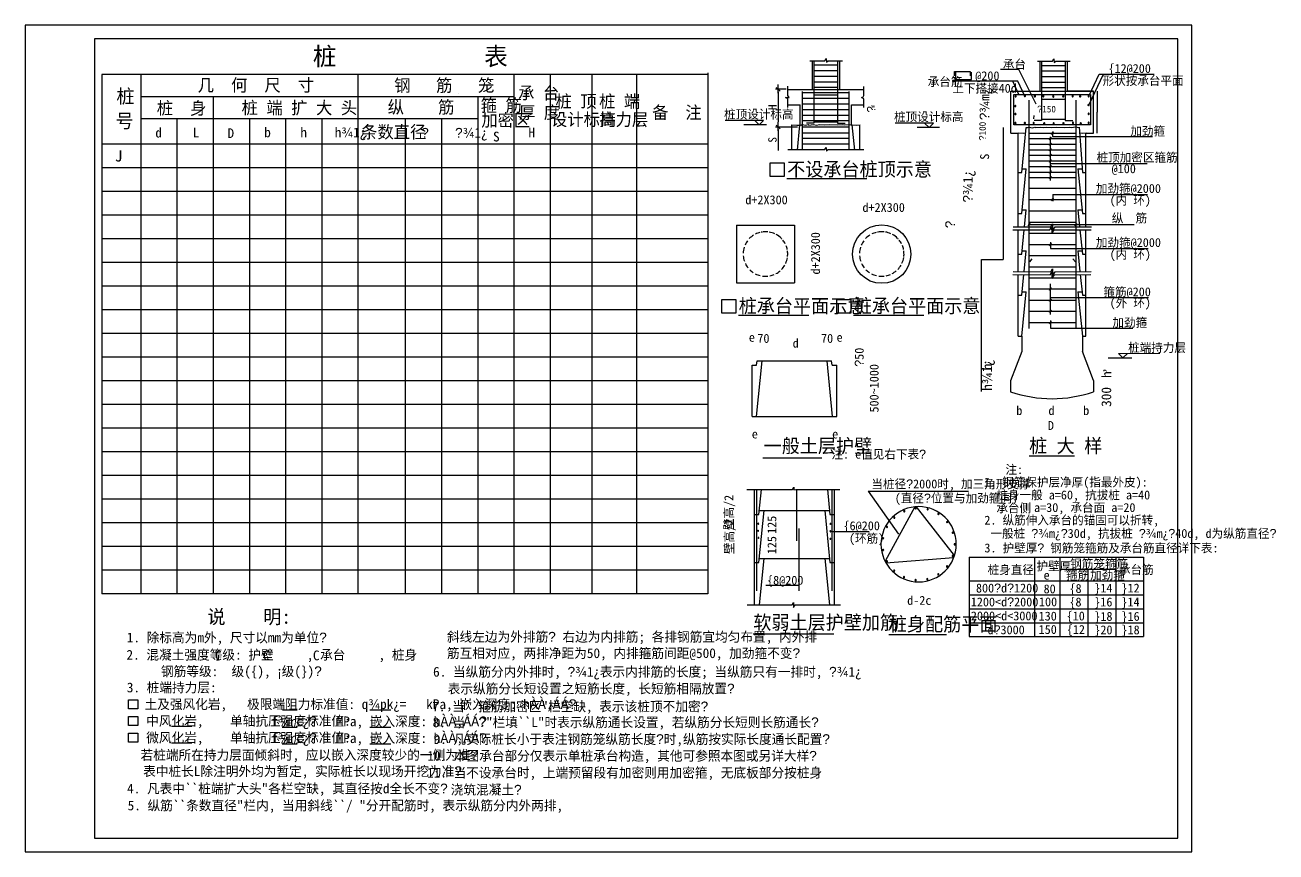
# Model space of a CAD drawing. Header units: metres. Extents: x 4568 to 182545, y -86951 to 35529.
# Drawn here: x 134227 to 179151, y -25720 to 3980 of the extents above; entities that cross this region are included whole.
import ezdxf

# ---------------------------------------------------------------- set-up
doc = ezdxf.new("R2010")
doc.units = ezdxf.units.M
for name, color, linetype in [('DP', 3, 'Continuous'), ('STEEL', 2, 'Continuous'), ('TEXT', 7, 'Continuous'), ('TK', 7, 'Continuous')]:
    doc.layers.add(name, color=color, linetype=linetype)
doc.dimstyles.get("Standard").update_dxf_attribs({"dimtxt": 2.5, "dimasz": 2.5, "dimexe": 1.25, "dimexo": 0.625, "dimtad": 1, "dimcen": 2.5, "dimazin": 3, "dimtfac": 1, "dimtmove": 0, "dimatfit": 3})

# ---------------------------------------------------------------- blocks, each defined once
blk = doc.blocks.new('ARROW')
blk.add_line((-1.38, 0), (1.74, 0))
at = {"linetype": 'ByBlock'}
blk.add_lwpolyline([(-0.7, -0.7), (0.7, 0.7)], dxfattribs=at)
blk = doc.blocks.new('_CLOSEDFILLED')
at = {"color": 0, "linetype": 'BYBLOCK'}
blk.add_solid([(-1, 0), (0, 0), (-1, 0)], dxfattribs=at)
blk = doc.blocks.new('*D212')
for p, q in [((169352.81, 300.52), (169352.81, -4438.49)), ((168573.13, -9177.5), (168573.13, -4438.49)), ((168573.38, -4438.49), (168962.47, -4438.49)), ((168963.47, -4438.49), (169352.56, -4438.49))]:
    blk.add_line(p, q)
at = {"layer": 'Defpoints'}
for p in [(169352.81, 300.52), (168573.13, -4438.49), (168573.13, -9177.5)]:
    blk.add_point(p, dxfattribs=at)
at = {"xscale": 0.25, "yscale": 0.25, "rotation": 180}
blk.add_blockref('_CLOSEDFILLED', (168573.13, -4438.49), dxfattribs=at)
at = {"xscale": 0.25, "yscale": 0.25}
blk.add_blockref('_CLOSEDFILLED', (169352.81, -4438.49), dxfattribs=at)
at = {"insert": (168962.97, -4438.49), "char_height": 1, "attachment_point": 5}
blk.add_mtext('L', dxfattribs=at)
blk = doc.blocks.new('*D231')
for p, q in [((172732.35, 1601.03), (172732.35, 850.69)), ((172732.1, 850.69), (172731.85, 850.69)), ((172732.35, 100.34), (172732.35, 850.69)), ((172732.35, 850.69), (172732.35, 850.69)), ((172732.6, 850.69), (172732.85, 850.69))]:
    blk.add_line(p, q)
at = {"layer": 'Defpoints'}
for p in [(172732.35, 1601.03), (172732.35, 850.69), (172732.35, 100.34)]:
    blk.add_point(p, dxfattribs=at)
at = {"xscale": 0.25, "yscale": 0.25}
blk.add_blockref('_CLOSEDFILLED', (172732.35, 850.69), dxfattribs=at)
at = {"xscale": 0.25, "yscale": 0.25, "rotation": 180}
blk.add_blockref('_CLOSEDFILLED', (172732.35, 850.69), dxfattribs=at)
at = {"insert": (172732.35, 851.815), "char_height": 1, "attachment_point": 5}
blk.add_mtext('H', dxfattribs=at)

msp = doc.modelspace()

# ---------------------------------------------------------------- linework, layer by layer
for p, q in [((162410.46, 2699.34), (162953.94, 2699.34)), ((162496.68, 2699.34), (162496.68, 1664.07)), ((162560.19, 2699.34), (162560.19, 455.6)), ((162953.94, 2699.34), (162998.44, 2779.39)), ((162998.44, 2779.39), (163005.95, 2647.75)), ((163005.95, 2647.75), (163069.18, 2699.34)), ((163069.18, 2699.34), (163582.45, 2699.34)), ((163410.13, 2699.34), (163410.13, 455.6)), ((163479.2, 2699.34), (163479.2, 1664.07)), ((171130.33, 2685.92), (171174.84, 2765.97)), ((171174.84, 2765.97), (171182.35, 2634.34)), ((162560.19, 2544.47), (163410.13, 2544.47)), ((162560.19, 2344.47), (163410.13, 2344.47)), ((167611.85, 2314.34), (168167.74, 2314.34)), ((167611.85, 2153.51), (167611.85, 2314.34)), ((167647.62, 2286.76), (167647.62, 2027.65)), ((168167.74, 2314.34), (168167.74, 2153.51)), ((168213.93, 2027.65), (168213.93, 2286.76)), ((169916.36, 2378.1), (169259.37, 2378.1)), ((170538.11, 1135.21), (169916.36, 2378.1)), ((170586.85, 2685.92), (171130.33, 2685.92)), ((170673.07, 2685.92), (170673.07, 1601.03)), ((170736.58, 2685.92), (170736.58, 551.36)), ((170736.58, 2531.05), (171586.52, 2531.05)), ((170736.58, 2331.05), (171586.52, 2331.05)), ((171182.35, 2634.34), (171245.58, 2685.92)), ((171245.58, 2685.92), (171758.84, 2685.92)), ((171586.52, 2685.92), (171586.52, 551.36)), ((171655.59, 2685.92), (171655.59, 1601.03)), ((162560.19, 2144.47), (163410.13, 2144.47)), ((162560.19, 1944.47), (163410.13, 1944.47)), ((169877.29, 1958.24), (167517.66, 1958.24)), ((167647.62, 2027.65), (168213.93, 2027.65)), ((169934.27, 1460.92), (169702.02, 1958.24)), ((170129.97, 1426.83), (169877.29, 1958.24)), ((170736.58, 2131.05), (171586.52, 2131.05)), ((170736.58, 1931.05), (171586.52, 1931.05)), ((172445.11, 1446.77), (172804.4, 2219.73)), ((172445.86, 1126.9), (172959.14, 2219.73)), ((172804.4, 2219.73), (174773.74, 2219.73)), ((151782.93, 1405.89), (144982.93, 1405.89)), ((161560.64, 1671.19), (161174.52, 1671.19)), ((161274.52, 1582.64), (161274.52, 499.67)), ((161535.21, 1372.82), (161666.84, 1380.33)), ((161615.26, 1328.32), (161535.21, 1372.82)), ((161615.26, 1443.57), (161615.26, 1779.44)), ((161615.26, 1664.07), (162514.91, 1664.07)), ((161666.84, 1380.33), (161615.26, 1443.57)), ((162520.1, 1664.07), (163498.76, 1664.07)), ((162544.45, 1478.09), (163427.29, 1478.09)), ((162560.19, 1744.47), (163410.13, 1744.47)), ((163498.47, 1664.07), (164347.37, 1664.07)), ((164267.32, 1372.82), (164311.75, 1380.33)), ((164347.37, 1328.32), (164267.32, 1372.82)), ((164311.75, 1380.33), (164347.37, 1443.57)), ((164347.37, 1443.57), (164347.37, 1769.52)), ((169625.82, 100.34), (169625.82, 1601.03)), ((169625.82, 1601.03), (170666.7, 1601.03)), ((169625.82, 1601.03), (170666.7, 1601.03)), ((169625.82, 1601.03), (169625.82, 1601.03)), ((170666.7, 1601.03), (171645.36, 1601.03)), ((170736.58, 1731.05), (171586.52, 1731.05)), ((171645.07, 1601.03), (172598.18, 1601.03)), ((172598.18, 1601.03), (171645.07, 1601.03)), ((172598.18, 100.34), (172598.18, 1601.03)), ((161615.26, 1013.12), (161615.26, 1328.32)), ((161615.26, 1118.2), (162064.99, 1118.2)), ((162064.99, 392.64), (162064.99, 1118.2)), ((163909.68, 1118.2), (164347.37, 1118.2)), ((163909.68, 398.72), (163909.68, 1118.2)), ((164347.37, 1013.12), (164347.37, 1328.32)), ((170720.84, 1322.09), (171603.68, 1322.09)), ((150482.93, 605.89), (144982.93, 605.89)), ((162560.19, 455.6), (162292.62, 455.6)), ((162545.87, 502.79), (163425.87, 502.79)), ((163410.13, 455.6), (163677.7, 455.6)), ((170460.66, 616.09), (170462.3, 731.36)), ((170736.58, 551.36), (170469.01, 551.36)), ((170722.26, 598.55), (171602.26, 598.55)), ((171586.52, 551.36), (171854.09, 551.36)), ((160856.73, 393.33), (160043.9, 393.33)), ((161967.18, 316.94), (161174.52, 316.94)), ((161274.52, 228.39), (161274.52, -526.71)), ((161761.21, 391.88), (161944.11, 381.33)), ((161767.44, -518.4), (161767.44, 391.52)), ((161944.11, 381.33), (162037.88, 388.03)), ((161965.7, -518.4), (162057.06, 392.21)), ((162037.09, 380.14), (162042.64, 380.14)), ((162054.64, 392.01), (162055.06, 392.64)), ((162055.06, 392.64), (162104.3, 387.35)), ((162084.44, 387.35), (162140.72, 401.41)), ((162140.72, 401.41), (162256.79, 383.84)), ((162256.79, 383.84), (162348.24, 404.93)), ((162348.24, 404.93), (162369.35, 387.35)), ((162369.35, 387.35), (162538.18, 401.41)), ((162538.18, 401.41), (162654.25, 387.35)), ((162654.25, 387.35), (162752.74, 404.93)), ((162752.74, 404.93), (162935.64, 394.38)), ((162935.64, 394.38), (163132.62, 408.44)), ((163132.62, 408.44), (163392.9, 390.89)), ((163392.9, 390.89), (163589.88, 408.44)), ((163589.88, 408.44), (163667.26, 397.9)), ((163667.26, 397.9), (163807.95, 411.96)), ((163807.95, 411.96), (163887.41, 398.01)), ((163888.08, 398.72), (163919.25, 398.72)), ((163919.12, 398.56), (164011.11, -518.4)), ((163938.65, 390.82), (164103.26, 381.33)), ((164103.26, 381.33), (164215.52, 389.35)), ((164209.37, -518.4), (164209.37, 388.91)), ((167073.24, 300.52), (166260.41, 300.52)), ((169625.82, 100.34), (169894.18, 100.34)), ((169887.94, 112.08), (170070.85, 101.53)), ((169894.18, -1311.53), (169894.18, 111.72)), ((170022.18, -1311.53), (170183.79, 299.39)), ((170070.85, 101.53), (170164.61, 108.22)), ((170163.82, 100.34), (170169.38, 100.34)), ((170181.37, 299.2), (170181.79, 299.82)), ((170181.79, 299.82), (170231.04, 294.54)), ((170231.04, 294.54), (170287.31, 308.6)), ((170287.31, 308.6), (170403.39, 291.02)), ((170403.39, 291.02), (170494.84, 312.11)), ((170494.84, 312.11), (170515.94, 294.54)), ((170515.94, 294.54), (170684.78, 308.6)), ((170684.78, 308.6), (170800.85, 294.54)), ((170800.85, 294.54), (170899.34, 312.11)), ((170899.34, 312.11), (171082.24, 301.57)), ((171082.24, 301.57), (171279.21, 315.63)), ((171129.34, 100.52), (171129.26, -23.15)), ((171279.21, 315.63), (171539.5, 298.07)), ((171539.5, 298.07), (171736.47, 315.63)), ((171736.47, 315.63), (171813.86, 305.08)), ((171813.86, 305.08), (171954.55, 319.14)), ((171954.55, 319.14), (172076.32, 305.2)), ((172078.23, 305.75), (172198.18, -1311.53)), ((172092.84, 108.87), (172220.06, 101.53)), ((172220.06, 101.53), (172332.32, 109.54)), ((172326.18, -1311.53), (172326.18, 109.1)), ((172326.18, 100.34), (172598.18, 100.34)), ((162953.94, -496.52), (162998.44, -416.47)), ((162998.44, -416.47), (163005.95, -548.1)), ((171054.51, -1607.61), (171054.51, -39.88)), ((171129.24, -23.15), (174721.42, -23.15)), ((161625.86, -496.52), (162953.94, -496.52)), ((163005.95, -548.1), (163069.18, -496.52)), ((163069.18, -496.52), (164347.18, -496.52)), ((160986.49, -972.06), (161491.82, -972.06)), ((160986.49, -1457.09), (160986.49, -973.14)), ((161491.82, -972.06), (161491.82, -1456.02)), ((169894.18, -2783.53), (169894.18, -1311.53)), ((169894.18, -1311.53), (170022.18, -1311.53)), ((170022.18, -2783.53), (170182.18, -1183.53)), ((170034.98, -1183.53), (170182.18, -1183.53)), ((171054.51, -989.15), (174531.03, -989.15)), ((172038.18, -1183.53), (172198.18, -2783.53)), ((172038.18, -1183.53), (172185.38, -1183.53)), ((172198.18, -1311.53), (172326.18, -1311.53)), ((172198.18, -1311.53), (172326.18, -1311.53)), ((172326.18, -2783.53), (172326.18, -1311.53)), ((161491.82, -1456.02), (160986.49, -1456.02)), ((171133.49, -2102.85), (171133.49, -2349.57)), ((171133.49, -2106.52), (174532.85, -2106.52)), ((170034.98, -2655.53), (170182.18, -2655.53)), ((170120.72, -3270.09), (170182.18, -2655.53)), ((172038.18, -2655.53), (172099.63, -3270.09)), ((172038.18, -2655.53), (172185.38, -2655.53)), ((169894.18, -2783.53), (170022.18, -2783.53)), ((169894.18, -3270.09), (169894.18, -2783.53)), ((171947.46, -3216.71), (171999.53, -3144.44)), ((172198.18, -2783.53), (172326.18, -2783.53)), ((172198.18, -2783.53), (172326.18, -2783.53)), ((172326.18, -3270.09), (172326.18, -2783.53)), ((159777.31, -3204.15), (159777.31, -5284.15)), ((159777.31, -3204.15), (161857.31, -3204.15)), ((161857.31, -3204.15), (161857.31, -5284.15)), ((169706.2, -3378.5), (171033.39, -3378.5)), ((169710.34, -3270.09), (171062.32, -3270.09)), ((169894.18, -4255.53), (169894.18, -3378.5)), ((170022.18, -4255.53), (170109.88, -3378.5)), ((170293.49, -3180.57), (174060.23, -3180.57)), ((171033.39, -3378.5), (171092.73, -3271.77)), ((171062.32, -3270.09), (171121.66, -3163.35)), ((171092.73, -3271.77), (171102.74, -3511.9)), ((171102.74, -3511.9), (171187.05, -3378.5)), ((171121.66, -3163.35), (171131.67, -3403.49)), ((171131.67, -3403.49), (171215.98, -3270.09)), ((171187.05, -3378.5), (172512.7, -3378.5)), ((171215.98, -3270.09), (172529.23, -3270.09)), ((172110.47, -3378.5), (172198.18, -4255.53)), ((172326.18, -4255.53), (172326.18, -3378.5)), ((171054.51, -3822.19), (171054.51, -4047.07)), ((169894.18, -4255.53), (170022.18, -4255.53)), ((169894.18, -4867.37), (169894.18, -4255.53)), ((170034.98, -4127.53), (170182.18, -4127.53)), ((170108.19, -4867.37), (170182.18, -4127.53)), ((171054.51, -4047.07), (174556.7, -4047.07)), ((172038.18, -4127.53), (172112.16, -4867.37)), ((172038.18, -4127.53), (172185.38, -4127.53)), ((172198.18, -4255.53), (172326.18, -4255.53)), ((172198.18, -4255.53), (172326.18, -4255.53)), ((172326.18, -4867.37), (172326.18, -4255.53)), ((146082.93, -4544.11), (136982.93, -4544.11)), ((153582.93, -4544.11), (146082.93, -4544.11)), ((158751.42, -4544.11), (153582.93, -4544.11)), ((169715.22, -4867.37), (171067.2, -4879.76)), ((171038.27, -4988.17), (171097.6, -4881.44)), ((171067.2, -4879.76), (171126.53, -4773.03)), ((171097.6, -4881.44), (171107.61, -5121.57)), ((171126.53, -4773.03), (171136.54, -5013.16)), ((171136.54, -5013.16), (171220.85, -4879.76)), ((171220.85, -4879.76), (172509.32, -4867.37)), ((159777.31, -5284.15), (161857.31, -5284.15)), ((169698.68, -4975.79), (171038.27, -4988.17)), ((169894.18, -5727.53), (169894.18, -4975.79)), ((170022.18, -5727.53), (170097.35, -4975.79)), ((171054.51, -6412.59), (171054.51, -5309.54)), ((171107.61, -5121.57), (171191.92, -4988.17)), ((171191.92, -4988.17), (172505.18, -4975.79)), ((172123, -4975.79), (172198.18, -5727.53)), ((172326.18, -5727.53), (172326.18, -4975.79)), ((169894.18, -5727.53), (170022.18, -5727.53)), ((169894.18, -5727.53), (170022.18, -5727.53)), ((169894.18, -7199.53), (169894.18, -5727.53)), ((170022.18, -7199.53), (170182.18, -5599.53)), ((170034.98, -5599.53), (170182.18, -5599.53)), ((171054.51, -5801.62), (174568.71, -5801.62)), ((172038.18, -5599.53), (172198.18, -7199.53)), ((172038.18, -5599.53), (172185.38, -5599.53)), ((172198.18, -5727.53), (172326.18, -5727.53)), ((172198.18, -5727.53), (172326.18, -5727.53)), ((172326.18, -7199.53), (172326.18, -5727.53)), ((159245.04, -5879.23), (159750.38, -5879.23)), ((159245.04, -6364.26), (159245.04, -5880.31)), ((159750.38, -5879.23), (159750.38, -6363.19)), ((163377.89, -5879.47), (163883.22, -5879.47)), ((163377.89, -6363.42), (163377.89, -5879.47)), ((163883.22, -5879.47), (163883.22, -6363.42)), ((159750.38, -6363.19), (159245.04, -6363.19)), ((163883.22, -6363.42), (163377.89, -6363.42)), ((171054.51, -6630.31), (171054.51, -6906.52)), ((171054.51, -6906.52), (174012.43, -6906.52)), ((169894.18, -7199.53), (170022.18, -7199.53)), ((170022.18, -7199.53), (170022.18, -7749.42)), ((172198.18, -7199.53), (172198.18, -7749.42)), ((172198.18, -7199.53), (172326.18, -7199.53)), ((160497.25, -10075.79), (160697.25, -8075.79)), ((160497.25, -8235.79), (160520.38, -8075.79)), ((160520.38, -8075.79), (160697.25, -8075.79)), ((160697.25, -8075.79), (163017.25, -8075.79)), ((163017.25, -8075.79), (163217.25, -10075.79)), ((163017.25, -8075.79), (163194.13, -8075.79)), ((163217.25, -8235.79), (163194.13, -8075.79)), ((170022.18, -7749.42), (169622.18, -8802.41)), ((172598.18, -8785.76), (172198.18, -7749.42)), ((173122.03, -7975.9), (173970.91, -7975.9)), ((160337.25, -10075.79), (160337.25, -8235.79)), ((160337.25, -8235.79), (160497.25, -8235.79)), ((163217.25, -8235.79), (163377.25, -8235.79)), ((163377.25, -10075.79), (163377.25, -8235.79)), ((146082.93, -8794.11), (136982.93, -8794.11)), ((153582.93, -8794.11), (146082.93, -8794.11)), ((158751.42, -8794.11), (153582.93, -8794.11)), ((169622.18, -8802.41), (169622.18, -9191.04)), ((172598.18, -8785.76), (172598.18, -9191.04)), ((160337.25, -10075.79), (160497.25, -10075.79)), ((160497.25, -10075.79), (163217.25, -10075.79)), ((163217.25, -10075.79), (163377.25, -10075.79)), ((160148.4, -12703.06), (161788.27, -12703.06)), ((160418.98, -13603.98), (160418.98, -12703.06)), ((160582.99, -13603.98), (160673.08, -12703.06)), ((161788.27, -12703.06), (161832.77, -12623.01)), ((161832.77, -12623.01), (161840.28, -12711.57)), ((161840.28, -12711.57), (161903.51, -12703.06)), ((161903.51, -12703.06), (163490.55, -12703.06)), ((163042.9, -12703.06), (163132.99, -13603.98)), ((163297, -13603.98), (163297, -12703.06)), ((164504.86, -12764.48), (168106.06, -12764.48)), ((164508.3, -12764.48), (165598.28, -14309.28)), ((146082.93, -13044.11), (136982.93, -13044.11)), ((153582.93, -13044.11), (146082.93, -13044.11)), ((158751.42, -13044.11), (153582.93, -13044.11)), ((160582.99, -15328.98), (160770.49, -13453.98)), ((160597.99, -13453.98), (163117.99, -13453.98)), ((162945.49, -13453.98), (163132.99, -15328.98)), ((160418.98, -15328.98), (160418.98, -13603.98)), ((160432.99, -13603.98), (160582.99, -13603.98)), ((160432.99, -13603.98), (160582.99, -13603.98)), ((163132.99, -13603.98), (163282.99, -13603.98)), ((163132.99, -13603.98), (163282.99, -13603.98)), ((163297, -15328.98), (163297, -13603.98)), ((163224.48, -14210.55), (164544.36, -14210.55)), ((160597.94, -15179.43), (163118.03, -15179.43)), ((160604.26, -16841.32), (160770.49, -15178.98)), ((162945.49, -15178.98), (163111.72, -16841.32)), ((168138.91, -15129.32), (174394.64, -15129.32)), ((168138.91, -15129.32), (168138.91, -17985.32)), ((170479.46, -15129.32), (170479.46, -17985.32)), ((171394.64, -15129.32), (171394.64, -17985.32)), ((173394.64, -15129.32), (173394.64, -17985.32)), ((174394.64, -15129.32), (174394.64, -17985.32)), ((160418.98, -16841.32), (160418.98, -15328.98)), ((160432.99, -15328.98), (160582.99, -15328.98)), ((160432.99, -15328.98), (160582.99, -15328.98)), ((163132.99, -15328.98), (163282.99, -15328.98)), ((163132.99, -15328.98), (163282.99, -15328.98)), ((163297, -16841.32), (163297, -15328.98)), ((172394.64, -15561.52), (172394.64, -17985.32)), ((173394.64, -15288.73), (173394.64, -17985.32)), ((160834.22, -16140.36), (162025.14, -16140.36)), ((168138.91, -15985.32), (174394.64, -15985.32)), ((160164.7, -16841.32), (161774.75, -16841.32)), ((161774.75, -16841.32), (161819.25, -16761.27)), ((161819.25, -16761.27), (161826.76, -16941.37)), ((161826.76, -16941.37), (161889.99, -16841.32)), ((161889.99, -16841.32), (163506.85, -16841.32)), ((168138.91, -17985.32), (174394.64, -17985.32)), ((143468.07, -20613.82), (143995.66, -20613.82)), ((146614.77, -20613.82), (147368.47, -20613.82)), ((139491.1, -21203.99), (140217.99, -21203.99)), ((143458.65, -21235.21), (143995.66, -21235.21)), ((146614.77, -21235.21), (147368.47, -21235.21)), ((139488.05, -21805.25), (140221.04, -21805.25)), ((143458.65, -21837.76), (143995.66, -21837.76)), ((146614.77, -21837.76), (147368.47, -21837.76))]:
    msp.add_line(p, q)
for points in [[(160431.04, 553.17), (160591.04, 393.17), (160751.04, 553.17), (159374.4, 553.17)], [(166533.79, 460.35), (166693.79, 300.35), (166853.79, 460.35), (165477.15, 460.35)], [(171090.87, 50.41), (171165.49, 149.92)], [(171104.27, 65.72), (171156.34, 137.99)], [(171018.14, -152.33), (171092.76, -52.82)], [(171018.14, -352.59), (171092.76, -253.08)], [(171018.14, -552.84), (171092.76, -453.33)], [(171018.14, -747.83), (171092.76, -648.32)], [(171018.14, -953.35), (171092.76, -853.84)], [(171028.47, -935.62), (171080.55, -863.34)], [(171018.14, -1153.61), (171092.76, -1054.1)], [(171018.14, -1348.59), (171092.76, -1249.08)], [(171028.47, -1135.62), (171080.55, -1063.34)], [(171028.47, -1335.62), (171080.55, -1263.34)], [(161585.36, -1538.08), (164459.8, -1538.08)], [(171018.14, -1548.85), (171092.76, -1449.34)], [(171028.47, -1535.62), (171080.55, -1463.34)], [(171091.01, -2328.62), (171165.64, -2229.11)], [(171107.46, -2317.17), (171159.53, -2244.9)], [(170254.11, -3231.35), (170328.73, -3131.84)], [(171927.91, -3231.35), (172002.54, -3131.84)], [(170270.55, -3219.9), (170322.63, -3147.62)], [(171944.36, -3219.9), (171996.44, -3147.62)], [(171018.14, -3947.55), (171092.76, -3848.04)], [(171028.47, -3935.62), (171080.55, -3863.34)], [(170308.71, -4524.13), (170399.33, -4422.96)], [(171857.09, -4416.26), (171957.35, -4527.06)], [(171018.14, -5551.02), (171092.76, -5451.51)], [(171028.47, -5535.62), (171080.55, -5463.34)], [(171028.47, -5539.09), (171080.55, -5466.81)], [(171018.14, -5950.79), (171092.76, -5851.28)], [(171018.14, -6350.55), (171092.76, -6251.05)], [(171028.47, -5935.39), (171080.55, -5863.11)], [(171028.47, -5935.62), (171080.55, -5863.34)], [(171028.47, -5938.86), (171080.55, -5866.58)], [(171028.47, -6335.15), (171080.55, -6262.88)], [(171028.47, -6335.39), (171080.55, -6263.11)], [(171028.47, -6335.62), (171080.55, -6263.34)], [(171028.47, -6338.63), (171080.55, -6266.35)], [(159843.91, -6445.25), (162370.07, -6445.25)], [(163976.76, -6443.78), (166502.92, -6443.78)], [(171018.14, -6750.32), (171092.76, -6650.81)], [(171028.47, -6734.92), (171080.55, -6662.64)], [(171028.47, -6735.15), (171080.55, -6662.88)], [(171028.47, -6735.62), (171080.55, -6663.34)], [(171028.47, -6738.39), (171080.55, -6666.12)], [(173814.58, -7819.76), (173651.5, -7976.62), (173494.64, -7813.53), (174976.37, -7810.97)], [(160728.45, -11568.3), (162843.69, -11568.3)], [(170288.74, -11488.39), (171920.44, -11490.39)], [(160381.59, -17885.04), (163276.05, -17885.04)], [(165244.42, -17907.43), (167321.78, -17907.43)]]:
    msp.add_lwpolyline(points)
msp.add_circle((164991.61, -4247.76), 1048.77)
for centre, radius, start, end in [((160817.31, -4244.15), 800, 122.03, 136.38), ((160817.31, -4244.15), 800, 104.6, 116.12), ((160817.31, -4244.15), 800, 98.64, 100.76), ((160817.31, -4244.15), 800, 84.02, 97.01), ((160817.31, -4244.15), 800, 65.5, 80.12), ((160817.31, -4244.15), 800, 44.35, 61.37), ((164993.09, -4242.69), 800, 122.03, 136.38), ((164993.09, -4242.69), 800, 104.6, 116.12), ((164993.09, -4242.69), 800, 98.64, 100.76), ((164993.09, -4242.69), 800, 84.02, 97.01), ((164993.09, -4242.69), 800, 65.5, 80.12), ((164993.09, -4242.69), 800, 44.35, 61.37), ((160817.31, -4244.15), 800, 162.35, 177.95), ((160817.31, -4244.15), 800, 144.06, 156.6), ((160817.31, -4244.15), 800, 42.16, 43.25), ((160817.31, -4244.15), 800, 27.07, 38.28), ((160817.31, -4244.15), 800, 11.38, 21.88), ((164993.09, -4242.69), 800, 162.35, 177.95), ((164993.09, -4242.69), 800, 144.06, 156.6), ((164993.09, -4242.69), 800, 42.16, 43.25), ((164993.09, -4242.69), 800, 27.07, 38.28), ((164993.09, -4242.69), 800, 11.38, 21.88), ((160817.31, -4244.15), 800, 184.88, 199.11), ((160817.31, -4244.15), 800, 335.21, 350.52), ((160817.31, -4244.15), 800, 355.81, 8.21), ((160817.31, -4244.15), 800, 353.56, 355.1), ((164993.09, -4242.69), 800, 184.88, 199.11), ((164993.09, -4242.69), 800, 335.21, 350.52), ((164993.09, -4242.69), 800, 355.81, 8.21), ((164993.09, -4242.69), 800, 353.56, 355.1), ((160817.31, -4244.15), 800, 205.69, 218.52), ((160817.31, -4244.15), 800, 225.07, 236.53), ((160817.31, -4244.15), 800, 298.07, 310.85), ((160817.31, -4244.15), 800, 316.37, 330.07), ((160817.31, -4244.15), 800, 334.52, 334.89), ((164993.09, -4242.69), 800, 205.69, 218.52), ((164993.09, -4242.69), 800, 225.07, 236.53), ((164993.09, -4242.69), 800, 298.07, 310.85), ((164993.09, -4242.69), 800, 316.37, 330.07), ((164993.09, -4242.69), 800, 334.52, 334.89), ((160817.31, -4244.15), 800, 242.72, 256.45), ((160817.31, -4244.15), 800, 262.76, 276.01), ((160817.31, -4244.15), 800, 281.59, 293.18), ((164993.09, -4242.69), 800, 242.72, 256.45), ((164993.09, -4242.69), 800, 262.76, 276.01), ((164993.09, -4242.69), 800, 281.59, 293.18), ((171110.18, -4870.39), 4569.69, 251, 289)]:
    msp.add_arc(centre, radius, start, end)
at = {"layer": 'DP'}
for p, q in [((136982.93, 2205.89), (136982.93, -16444.11)), ((158751.42, -16444.11), (153582.93, -16444.11))]:
    msp.add_line(p, q, dxfattribs=at)
at = {"layer": 'STEEL'}
for p, q in [((158751.42, 2264.25), (158751.42, -16444.11)), ((153582.93, 2205.89), (136982.93, 2205.89)), ((138382.93, 2205.89), (138382.93, -16444.11)), ((146182.93, 2205.89), (146182.93, -16444.11)), ((151782.93, 2205.89), (151782.93, -16444.11)), ((153082.93, 2205.89), (153082.93, -16444.11)), ((158751.42, 2205.89), (153582.93, 2205.89)), ((154582.93, 2205.89), (154582.93, -16444.11)), ((156182.93, 2205.89), (156182.93, -16444.11)), ((146082.93, 1405.89), (138382.93, 1405.89)), ((149782.93, 1534.91), (149782.93, 1534.91)), ((149782.93, 1534.91), (149782.93, 1534.91)), ((146082.93, 605.89), (138382.93, 605.89)), ((146082.93, -294.11), (136982.93, -294.11)), ((153582.93, -294.11), (146082.93, -294.11)), ((158751.42, -294.11), (153582.93, -294.11)), ((146082.93, -16444.11), (136982.93, -16444.11)), ((153582.93, -16444.11), (146082.93, -16444.11))]:
    msp.add_line(p, q, dxfattribs=at)
for points in [[(162146.9, -518.4), (162146.9, 1592.93)], [(162146.9, 1551.56), (163826.9, 1551.56)], [(162146.9, 1353.06), (163826.9, 1353.06)], [(163826.9, -518.4), (163826.9, 1592.93)], [(162146.9, 1153.06), (163826.9, 1153.06)], [(162146.9, 946.14), (163826.9, 946.14)], [(170293.49, -6914.77), (170293.49, 1281.03)], [(171973.49, -6914.77), (171973.49, 1281.03)], [(162146.9, 746.14), (163826.9, 746.14)], [(162146.9, 546.14), (163826.9, 546.14)], [(162140.14, 319.15), (163820.14, 319.15)], [(162146.9, 112.43), (163826.9, 112.43)], [(170293.49, 101.02), (171973.49, 101.02)], [(162146.9, -87.57), (163826.9, -87.57)], [(162146.9, -287.57), (163826.9, -287.57)], [(170293.49, -99.48), (171973.49, -99.48)], [(170293.49, -299.48), (171973.49, -299.48)], [(170293.49, -499.48), (171973.49, -499.48)], [(170293.49, -699.48), (171973.49, -699.48)], [(170293.49, -899.48), (171973.49, -899.48)], [(170293.49, -1099.48), (171973.49, -1099.48)], [(170293.49, -1299.48), (171973.49, -1299.48)], [(170293.49, -1499.48), (171973.49, -1499.48)], [(170309.86, -1878.16), (171989.86, -1878.16)], [(170293.49, -2281.04), (171973.49, -2281.04)], [(170293.49, -2699.48), (171973.49, -2699.48)], [(170293.49, -3099.48), (171973.49, -3099.48)], [(170293.49, -3499.48), (171973.49, -3499.48)], [(170293.49, -3899.48), (171973.49, -3899.48)], [(170293.49, -4299.48), (171973.49, -4299.48)], [(170293.49, -4699.48), (171973.49, -4699.48)], [(170293.49, -5099.48), (171973.49, -5099.48)], [(170293.49, -5499.48), (171973.49, -5499.48)], [(170293.49, -5899.48), (171973.49, -5899.48)], [(170293.49, -6299.48), (171973.49, -6299.48)], [(170293.49, -6699.48), (171973.49, -6699.48)], [(160509.76, -16337.98), (160509.76, -12704.39)], [(161948.58, -14550.48), (161948.58, -12703.06)], [(163208.16, -16337.98), (163208.16, -12704.39)], [(166180.61, -13327.66), (165114.33, -15271.56)], [(167606.03, -15077), (166241.8, -13319.6)], [(162028.17, -16337.98), (162028.17, -14098.59)], [(165144.05, -15329.83), (167575.58, -15147.5)]]:
    msp.add_lwpolyline(points, dxfattribs=at)
msp.add_lwpolyline([(172489.18, 396.52), (169733.49, 396.52), (169733.49, 1481.03), (172489.18, 1481.03)], close=True, dxfattribs=at)
for points in [[(169779.9, 1410.78, 1), (169821.52, 1425.07, 1)], [(170111.06, 1431.16, 1), (170152.67, 1445.45, 1)], [(170469.42, 1417.65, 1), (170511.04, 1431.94, 1)], [(170778.35, 1417.65, 1), (170819.97, 1431.94, 1)], [(171132.01, 1407.63, 1), (171173.63, 1421.91, 1)], [(171490.42, 1417.65, 1), (171532.04, 1431.94, 1)], [(171828.5, 1417.65, 1), (171870.11, 1431.94, 1)], [(172098.96, 1410.89, 1), (172140.58, 1425.18, 1)], [(172105.72, 1410.89, 1), (172147.34, 1425.18, 1)], [(172403.23, 1417.65, 1), (172444.85, 1431.94, 1)], [(169766.33, 1066.28, 1), (169807.94, 1080.57, 1)], [(172399.53, 1097.71, 1), (172441.14, 1112, 1)], [(169773.09, 775.73, 1), (169814.7, 790.01, 1)], [(169773.09, 451.39, 1), (169814.7, 465.67, 1)], [(170111.06, 451.39, 1), (170152.67, 465.67, 1)], [(170428.96, 451.39, 1), (170470.58, 465.67, 1)], [(170807.61, 437.87, 1), (170849.23, 452.16, 1)], [(171147.75, 441.36, 1), (171189.37, 455.65, 1)], [(171497.18, 444.63, 1), (171538.8, 458.92, 1)], [(171842.02, 458.14, 1), (171883.64, 472.43, 1)], [(172119.25, 437.87, 1), (172160.86, 452.16, 1)], [(172403.23, 782.48, 1), (172444.85, 796.77, 1)], [(172403.23, 458.14, 1), (172444.85, 472.43, 1)], [(164966.74, -14667.51, 1), (167670.74, -14667.51, 1)], [(165811.14, -13500.42, 1), (165793.46, -13460.12, 1)], [(166217.59, -13398.83, 1), (166213.96, -13354.98, 1)], [(166635.01, -13434.73, 1), (166645.81, -13392.08, 1)], [(160547.43, -13938.23, 1), (160573.47, -13917.96, 1)], [(163138.71, -13948.9, 1), (163164.75, -13928.63, 1)], [(165459.69, -13728.48, 1), (165429.89, -13696.1, 1)], [(167018.16, -13604.22, 1), (167042.22, -13567.38, 1)], [(167325.51, -13888.93, 1), (167360.23, -13861.9, 1)], [(160544.09, -14193.64, 1), (160570.13, -14173.37, 1)], [(163138.71, -14214.98, 1), (163164.75, -14194.72, 1)], [(165201.33, -14058.29, 1), (165162.63, -14037.35, 1)], [(167523.77, -14258.01, 1), (167565.38, -14243.72, 1)], [(160554.77, -14449.73, 1), (160580.81, -14429.46, 1)], [(163138.71, -14481.74, 1), (163164.75, -14461.47, 1)], [(165064.06, -14454.12, 1), (165020.66, -14446.88, 1)], [(167591.44, -14671.47, 1), (167635.44, -14671.47, 1)], [(165062.76, -14873.08, 1), (165019.36, -14880.32, 1)], [(165197.56, -15269.76, 1), (165158.86, -15290.7, 1)], [(167521.2, -15084.5, 1), (167562.81, -15098.78, 1)], [(165453.86, -15601.18, 1), (165424.06, -15633.55, 1)], [(167320.65, -15452.34, 1), (167355.37, -15479.36, 1)], [(165803.88, -15831.42, 1), (165786.21, -15871.71, 1)], [(166209.7, -15935.53, 1), (166206.07, -15979.38, 1)], [(166627.33, -15902.23, 1), (166638.14, -15944.88, 1)], [(167011.53, -15735.13, 1), (167035.59, -15771.97, 1)]]:
    msp.add_lwpolyline(points, format="xyb", close=True, dxfattribs=at)
at = {"layer": 'TEXT'}
for p, q in [((140982.93, 1405.89), (140982.93, -16444.11)), ((150482.93, 1405.89), (150482.93, -16444.11)), ((139682.93, 605.89), (139682.93, -16444.11)), ((142282.93, 605.89), (142282.93, -16444.11)), ((143582.93, 605.89), (143582.93, -16444.11)), ((144882.93, 605.89), (144882.93, -16444.11)), ((147882.93, 605.89), (147882.93, -16444.11)), ((149182.93, 605.89), (149182.93, -16444.11)), ((146082.93, -1144.11), (136982.93, -1144.11)), ((153582.93, -1144.11), (146082.93, -1144.11)), ((158751.42, -1144.11), (153582.93, -1144.11)), ((146082.93, -1994.11), (136982.93, -1994.11)), ((153582.93, -1994.11), (146082.93, -1994.11)), ((158751.42, -1994.11), (153582.93, -1994.11)), ((146082.93, -2844.11), (136982.93, -2844.11)), ((153582.93, -2844.11), (146082.93, -2844.11)), ((158751.42, -2844.11), (153582.93, -2844.11)), ((146082.93, -3694.11), (136982.93, -3694.11)), ((153582.93, -3694.11), (146082.93, -3694.11)), ((158751.42, -3694.11), (153582.93, -3694.11)), ((146082.93, -5394.11), (136982.93, -5394.11)), ((153582.93, -5394.11), (146082.93, -5394.11)), ((158751.42, -5394.11), (153582.93, -5394.11)), ((146082.93, -6244.11), (136982.93, -6244.11)), ((153582.93, -6244.11), (146082.93, -6244.11)), ((158751.42, -6244.11), (153582.93, -6244.11)), ((146082.93, -7094.11), (136982.93, -7094.11)), ((153582.93, -7094.11), (146082.93, -7094.11)), ((158751.42, -7094.11), (153582.93, -7094.11)), ((146082.93, -7944.11), (136982.93, -7944.11)), ((153582.93, -7944.11), (146082.93, -7944.11)), ((158751.42, -7944.11), (153582.93, -7944.11)), ((146082.93, -9644.11), (136982.93, -9644.11)), ((153582.93, -9644.11), (146082.93, -9644.11)), ((158751.42, -9644.11), (153582.93, -9644.11)), ((146082.93, -10494.11), (136982.93, -10494.11)), ((153582.93, -10494.11), (146082.93, -10494.11)), ((158751.42, -10494.11), (153582.93, -10494.11)), ((146082.93, -11344.11), (136982.93, -11344.11)), ((153582.93, -11344.11), (146082.93, -11344.11)), ((158751.42, -11344.11), (153582.93, -11344.11)), ((146082.93, -12194.11), (136982.93, -12194.11)), ((153582.93, -12194.11), (146082.93, -12194.11)), ((158751.42, -12194.11), (153582.93, -12194.11)), ((146082.93, -13894.11), (136982.93, -13894.11)), ((153582.93, -13894.11), (146082.93, -13894.11)), ((158751.42, -13894.11), (153582.93, -13894.11)), ((146082.93, -14744.11), (136982.93, -14744.11)), ((153582.93, -14744.11), (146082.93, -14744.11)), ((158751.42, -14744.11), (153582.93, -14744.11)), ((146082.93, -15594.11), (136982.93, -15594.11)), ((153582.93, -15594.11), (146082.93, -15594.11)), ((158751.42, -15594.11), (153582.93, -15594.11)), ((171394.64, -15561.52), (173394.64, -15561.52)), ((168138.91, -16485.32), (174394.64, -16485.32)), ((168138.91, -16985.32), (174394.64, -16985.32)), ((168138.91, -17485.32), (174394.64, -17485.32)), ((137940.62, -20575.27), (137940.62, -20254.85)), ((137940.62, -20575.27), (137940.62, -20254.85)), ((137940.62, -20254.85), (138282.63, -20254.85)), ((137940.62, -20254.85), (138282.63, -20254.85)), ((138282.63, -20575.27), (137940.62, -20575.27)), ((138282.63, -20575.27), (137940.62, -20575.27)), ((138282.63, -20254.85), (138282.63, -20575.27)), ((138282.63, -20254.85), (138282.63, -20575.27)), ((137940.62, -21175.27), (137940.62, -20854.85)), ((137940.62, -21175.27), (137940.62, -20854.85)), ((137940.62, -20854.85), (138282.63, -20854.85)), ((137940.62, -20854.85), (138282.63, -20854.85)), ((138282.63, -20854.85), (138282.63, -21175.27)), ((138282.63, -20854.85), (138282.63, -21175.27)), ((138282.63, -21175.27), (137940.62, -21175.27)), ((138282.63, -21175.27), (137940.62, -21175.27)), ((137940.62, -21775.27), (137940.62, -21454.85)), ((137940.62, -21775.27), (137940.62, -21454.85)), ((137940.62, -21454.85), (138282.63, -21454.85)), ((137940.62, -21454.85), (138282.63, -21454.85)), ((138282.63, -21454.85), (138282.63, -21775.27)), ((138282.63, -21454.85), (138282.63, -21775.27)), ((138282.63, -21775.27), (137940.62, -21775.27)), ((138282.63, -21775.27), (137940.62, -21775.27))]:
    msp.add_line(p, q, dxfattribs=at)
at = {"layer": 'TK'}
for points in [[(134227.19, -25720.17), (176127.19, -25720.17), (176127.19, 3979.83), (134227.19, 3979.83)], [(136727.19, -25220.17), (175627.19, -25220.17), (175627.19, 3479.83), (136727.19, 3479.83)]]:
    msp.add_lwpolyline(points, close=True, dxfattribs=at)

# ---------------------------------------------------------------- block references
at = {"xscale": 100, "yscale": 100, "zscale": 100, "rotation": 90}
for p in [(161274.52, 1670.13), (161274.52, 315.87)]:
    msp.add_blockref('ARROW', p, dxfattribs=at)

# ---------------------------------------------------------------- texts
for s, height, p in [('桩            表', 650, (144566.56, 2529.94)), ('J', 400, (137453.5, -924.04)), ('不设承台桩顶示意', 500, (161596.61, -1450.46)), ('桩承台平面示意', 500, (159855.16, -6357.63)), ('桩承台平面示意', 500, (163988.01, -6356.17)), (' 一般土层护壁', 500, (160411.47, -11383.96)), ('桩 大 样', 500, (170285.2, -11380.56)), ('软弱土层护壁加筋', 500, (160381.79, -17725.3)), ('桩身配筋平面', 500, (165248.41, -17784.95)), ('C', 350, (141052.29, -18834.91)), ('C', 350, (142772.82, -18834.91)), ('C', 350, (144566.87, -18834.91))]:
    msp.add_text(s, height=height).set_placement(p)
for s, p in [('H', (161219.14, 922.09)), ('%%154', (164765.49, 835.61)), ('S', (161219.14, -246.85))]:
    msp.add_text(s, height=300, rotation=90).set_placement(p)
at = {"layer": 'DP'}
msp.add_text('说    明:', height=500, dxfattribs=at).set_placement((140775.75, -17522.52))
at = {"layer": 'STEEL'}
for s, height, p in [('几  何  尺  寸', 450, (140429.74, 1595.97)), ('钢   筋   笼   ', 450, (147487.25, 1586.79)), ('承 台', 450, (151933.77, 1315.26)), ('桩', 500, (137510.69, 1167.99)), ('箍 筋', 450, (150591.14, 868.15)), ('桩 顶', 450, (153277.51, 1013.73)), ('桩 端', 450, (154842.25, 1013.73)), ('桩  身', 450, (138957.98, 767.22)), ('桩 端 扩 大 头', 450, (142004.49, 782.97)), (' 纵    筋', 450, (146946.35, 807.52)), ('厚 度', 450, (151965.69, 614.89)), ('备  注', 450, (156746.62, 614.27)), ('号', 500, (137480.27, 288.85)), ('加密区', 450, (150613.15, 335.18)), ('设计标高', 450, (153116.75, 361.03)), ('持力层', 450, (154850.52, 361.03)), ('d', 350, (138906.85, -59.74)), ('L', 350, (140247.88, -59.74)), ('D', 350, (141497.56, -79.75)), ('b', 350, (142817.37, -53.06)), ('h', 350, (144113.98, -53.06)), ('h%%1901%%191', 350, (145347.33, -53.06)), ('条数直径', 450, (146298.37, -86.1)), ('%%154', 350, (148456.42, -66.84)), ('%%154%%1901%%191', 350, (149671.74, -66.84)), ('S', 350, (151034.81, -201.44)), ('H', 350, (152304.35, -53.06))]:
    msp.add_text(s, height=height, dxfattribs=at).set_placement(p)
at = {"layer": 'TEXT'}
for s, height, p in [('承台', 320, (169340.16, 2412.78)), ('    @200', 320, (167481.1, 1997.04)), ('{12@200', 320, (173134.91, 2257.77)), ('承台筋', 320, (166642.51, 1783.08)), ('上下搭接40d', 320, (167527.41, 1547.82)), ('形状按承台平面', 320, (172923.79, 1824.98)), ('桩顶设计标高', 320, (159331.39, 619.18)), (' %%151150', 240, (170409.42, 840.72)), ('桩顶设计标高', 320, (165434.15, 526.36)), ('加劲箍', 320, (173922.11, 13.19)), ('桩顶加密区箍筋', 320, (172706.89, -930.4)), (' @100', 320, (173031.42, -1340.68)), ('加劲箍@2000', 320, (172683.85, -2050.19)), ('d+2X300', 320, (160093.5, -2458.16)), ('(内 环)', 320, (173176.87, -2469.91)), ('d+2X300', 320, (164300.31, -2732.38)), ('纵  筋', 320, (173256.48, -3112.33)), ('加劲箍@2000', 320, (172683.85, -3991.56)), ('(内 环)', 320, (173176.87, -4411.28)), ('箍筋@200', 320, (172955.57, -5763.42)), ('(外 环)', 320, (173176.87, -6155.52)), ('加劲箍', 320, (173278.15, -6864.13)), ('e', 320, (160219.51, -7394.95)), ('70', 320, (160526.93, -7433.36)), ('70', 320, (162813.35, -7433.36)), ('e', 320, (163370.54, -7394.95)), ('d', 320, (161795.03, -7606.2)), ('桩端持力层', 320, (173840.87, -7764.25)), ('b', 320, (169826.31, -10025.88)), ('d', 320, (170979.12, -10025.88)), ('b', 320, (172228, -10025.88)), ('D', 320, (170959.91, -10563.59)), ('e', 320, (160326.21, -10867.1)), ('e', 320, (163211.79, -10867.1)), ('注: e值见右下表%%140', 320, (163186.3, -11592.21)), ('注: ', 320, (169436.32, -12143.65)), ('当桩径%%1512000时, 加三角形支撑', 320, (164621.96, -12661.7)), ('1. 钢筋保护层净厚(指最外皮): ', 320, (168665.36, -12595.29)), ('(直径%%141位置与加劲箍同)', 320, (165459.72, -13170.04)), (' 桩身一般 a=60, 抗拔桩 a=40', 320, (168891.88, -13057.52)), (' 承台侧 ', 320, (168891.88, -13528.03)), ('        a=30, 承台面 a=20', 320, (168721.92, -13509.16)), ('{6@200', 320, (163621.32, -14163.99)), ('2. 纵筋伸入承台的锚固可以折转,', 320, (168679.2, -13960.8)), (' (环筋)', 320, (163597.37, -14614.91)), (' 一般桩 %%154%%190m%%191%%15130d, 抗拔桩 %%154%%190m%%191%%15140d, d为纵筋直径%%140', 320, (168679.2, -14439)), ('3. 护壁厚%%141 钢筋笼箍筋及承台筋直径详下表:', 320, (168679.2, -14960.8)), (' 护壁厚', 320, (170333.86, -15610.45)), ('钢筋笼箍筋', 320, (171762.05, -15527.24)), ('桩身直径', 320, (168794.91, -15741.07)), ('e', 320, (170805.62, -15938.56)), ('箍筋', 320, (171611.65, -15938.46)), ('加劲箍', 320, (172476.31, -15938.46)), ('承台筋', 320, (173509.94, -15737.39)), ('{8@200', 320, (160875.13, -16120.32)), ('d-2c', 320, (165906.73, -16843.26)), ('1. 除标高为m外, 尺寸以mm为单位%%140', 350, (137881.42, -18192.44)), ('斜线左边为外排筋%%141 右边为内排筋; 各排钢筋宜均匀布置, 内外排', 350, (149376.98, -18166.15)), ('2. 混凝土强度等级: 护壁     , 承台     , 桩身      ', 350, (137870.87, -18813.61)), ('筋互相对应, 两排净距为50, 内排箍筋间距@500, 加劲箍不变%%140', 350, (149376.98, -18754.75)), ('钢筋等级: %%160级({), %%161级(})%%140', 350, (139109.48, -19405.7)), (' 6. 当纵筋分内外排时, %%154%%1901%%191表示内排筋的长度; 当纵筋只有一排时, %%154%%1901%%191 ', 350, (148642.88, -19423.08)), ('3. 桩端持力层:              ', 350, (137881.7, -19986.49)), ('  表示纵筋分长短设置之短筋长度, 长短筋相隔放置%%140 ', 350, (148929.69, -20027.91)), ('    土及强风化岩,   极限端阻力标准值: q%%190pk%%191=   kPa, 嵌入深度: h%%192%%192,%%193%%193%%151           ', 350, (137566.15, -20586.49)), ('7. 当``箍筋加密区"栏空缺, 表示该桩顶不加密%%140', 350, (148849.99, -20668.55)), ('     中风化岩,    单轴抗压强度标准值:           ', 350, (137389.58, -21186.49)), ('      f%%190rc%%191%%151   MPa, 嵌入深度: h%%192%%192,%%193%%193%%151           ', 350, (141639.54, -21203.8)), ('8. 当``%%154"栏填``L"时表示纵筋通长设置, 若纵筋分长短则长筋通长%%140', 350, (148864.23, -21237.29)), ('     微风化岩,    单轴抗压强度标准值:           ', 350, (137389.58, -21789.1)), ('      f%%190rc%%191%%151   MPa, 嵌入深度: h%%192%%192,%%193%%193%%151           ', 350, (141639.54, -21806.42)), (' 9. 凡实际桩长小于表注钢筋笼纵筋长度%%154时,纵筋按实际长度通长配置%%140', 350, (148659.19, -21841.51)), ('若桩端所在持力层面倾斜时, 应以嵌入深度较少的一侧为准%%140', 350, (138374.42, -22411.57)), ('10. 本图承台部分仅表示单桩承台构造, 其他可参照本图或另详大样%%140 ', 350, (148674.86, -22441.67)), ('   表中桩长L除注明外均为暂定, 实际桩长以现场开挖为准%%140', 350, (137753.46, -22995.4)), ('11. 当不设承台时, 上端预留段有加密则用加密箍, 无底板部分按桩身', 350, (148664.47, -23046.85)), ('4. 凡表中``桩端扩大头"各栏空缺, 其直径按d全长不变%%140', 350, (137892.07, -23614.89)), ('    浇筑混凝土%%140', 350, (148562.31, -23659.44)), ('5. 纵筋``条数直径"栏内, 当用斜线``/ "分开配筋时, 表示纵筋分内外两排,', 350, (137912.53, -24224.52))]:
    msp.add_text(s, height=height, dxfattribs=at).set_placement(p)
for s, height, p in [('%%154%%190m%%191', 350, (168860.57, 561.91)), ('m', 150, (164738.1, 999.1)), (' %%151100', 240, (168730.55, -334.76)), ('S', 320, (168848.39, -858.24)), ('%%154%%1901%%191', 350, (168262.59, -2399.35)), ('%%154', 350, (167626.29, -3319.85)), ('d+2X300', 320, (162774.42, -4981.71)), ('%%15150', 320, (164345.9, -8293.37)), ('h%%1901%%191', 350, (168952.99, -9158.51)), ('500~1000', 320, (164879.44, -9937.7)), ('h', 350, (168952.99, -8419.07)), ('h', 350, (173243.9, -8697.45)), (',', 320, (173000.15, -8538.46)), ('300', 350, (173232.93, -9734.45)), (' 壁高/2', 320, (159659.44, -14378.47)), (' 壁高/2', 320, (159674.35, -15237.23)), ('125', 320, (161209.64, -14296.98)), ('125', 320, (161209.64, -15026.73))]:
    msp.add_text(s, height=height, rotation=90, dxfattribs=at).set_placement(p)
at = {"layer": 'TK'}
for s, p in [('800%%150d%%1501200', (168376.62, -16400.97)), ('80', (170805.62, -16430.17)), ('{8', (171735.41, -16415.57)), ('}14', (172627.91, -16400.97)), ('}12', (173603.1, -16400.97)), ('1200<d%%1502000', (168191.06, -16900.42)), ('100', (170639.89, -16896.05)), ('{8', (171732.78, -16901.8)), ('}16', (172625.28, -16901.8)), ('}14', (173600.47, -16901.8)), ('2000<d<3000', (168193.7, -17401.25)), ('{10', (171633.63, -17404)), ('130', (170627.91, -17408.31)), ('}18', (172627.91, -17418.6)), ('}16', (173603.1, -17418.6)), (' d%%1503000', (168574.62, -17900.69)), ('150', (170627.91, -17888.79)), ('{12', (171639.49, -17888.85)), ('}20', (172627.91, -17903.45)), ('}18', (173603.1, -17903.45))]:
    msp.add_text(s, height=320, dxfattribs=at).set_placement(p)

# ---------------------------------------------------------------- dimensions: what is measured, and where the dimension line sits
for base, p1, p2, text, picture, middle in [((172732.35, 850.69), (172732.35, 100.34), (172732.35, 1601.03), 'H', '*D231', (172732.35, 851.815)), ((168573.13, -4438.49), (168573.13, -9177.5), (169352.81, 300.52), 'L', '*D212', (168962.97, -4438.49))]:
    dim = msp.add_linear_dim(base=base, p1=p1, p2=p2, text=text, dimstyle='Standard')
    dim.commit()
    dim.dimension.update_dxf_attribs({"geometry": picture, "text_midpoint": middle})

doc.saveas('drawing.dxf')
